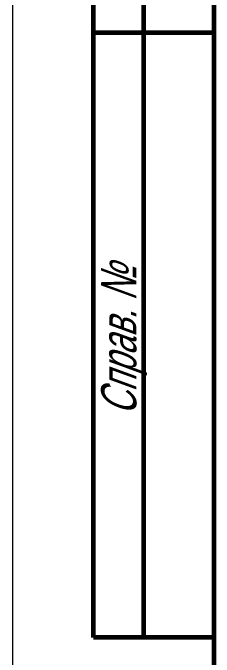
# Model space of a CAD drawing. Extents: x 0 to 841, y 0 to 594.
# Drawn here: x 0 to 20, y 170.1 to 234 of the extents above; entities that cross this region are included whole.
import ezdxf

# ---------------------------------------------------------------- set-up
doc = ezdxf.new("R2010")
doc.units = 0
doc.header["$MEASUREMENT"] = 0
doc.linetypes.add('K5LT_BASIC', pattern=[0])
doc.linetypes.add('K5LT_THIN', pattern=[0])
doc.styles.add('K5_TEXTSTYLE', font='win_eskd.shx', dxfattribs={"width": 0.7, "oblique": 15, "bigfont": 'b_eskd.shx'})

# ---------------------------------------------------------------- blocks, each defined once
blk = doc.blocks.new('*S')
at = {"color": 7, "linetype": 'K5LT_THIN', "lineweight": 18}
blk.add_line((0, 0), (0, 594), dxfattribs=at)
at = {"color": 5, "linetype": 'K5LT_BASIC', "lineweight": 60}
for p, q in [((20, 5), (20, 589)), ((8, 172), (8, 292)), ((13, 172), (13, 292)), ((20, 232), (8, 232)), ((20, 172), (8, 172))]:
    blk.add_line(p, q, dxfattribs=at)
at = {"color": 7, "style": 'K5_TEXTSTYLE', "oblique": 20, "width": 0.7}
blk.add_text('Справ. №', height=3.5, rotation=90, dxfattribs=at).set_placement((12.273, 194.022))

msp = doc.modelspace()

# ---------------------------------------------------------------- block references
msp.add_blockref('*S', (0, 0))

doc.saveas('drawing.dxf')
